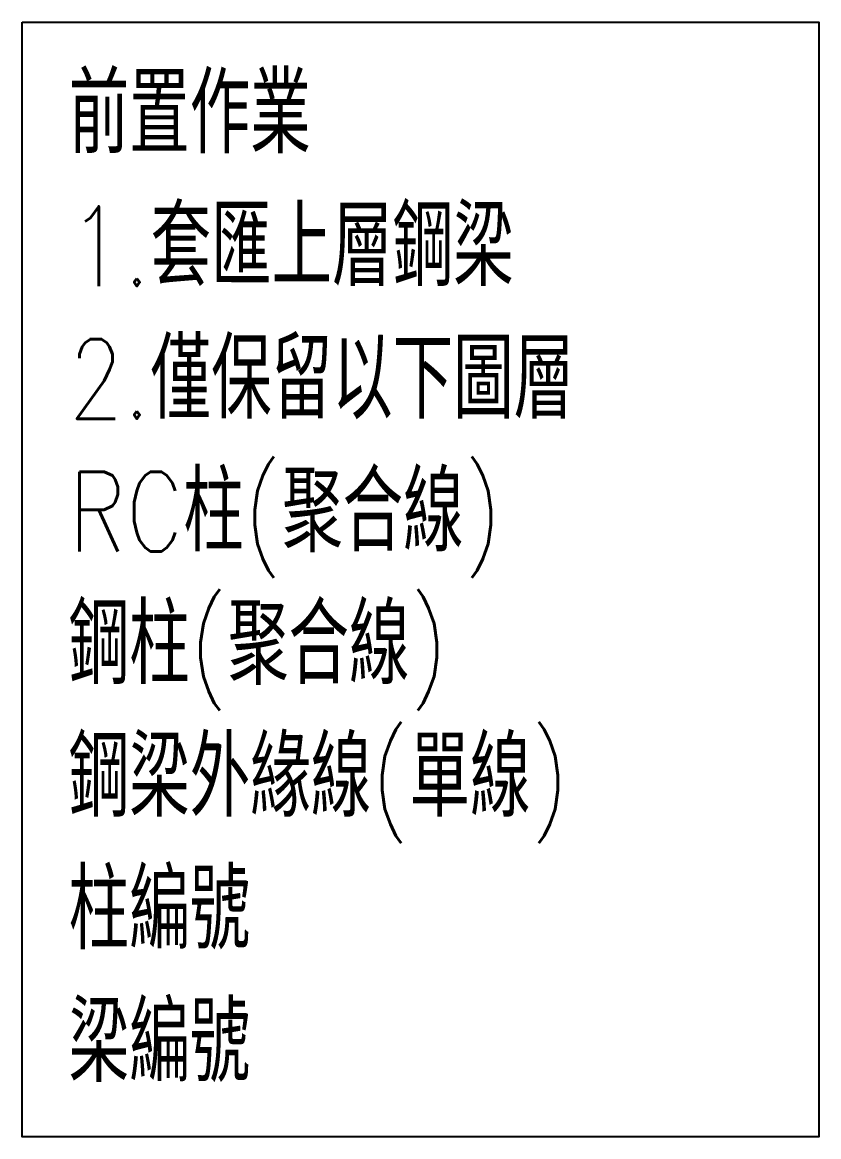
# Model space of a CAD drawing. Header units: millimetres. Extents: x 39613 to 69886, y 27475 to 191272.
# Drawn here: x 39613 to 44613, y 27475 to 34475 of the extents above; entities that cross this region are included whole.
import ezdxf

# ---------------------------------------------------------------- set-up
doc = ezdxf.new("R2010")
doc.units = ezdxf.units.MM
doc.header["$LTSCALE"] = 100
doc.header["$MEASUREMENT"] = 0
doc.linetypes.add('CENTER', pattern=[2, 1.25, -0.25, 0.25, -0.25])
for name, color, linetype in [('TC-COLUMN', 1, 'Continuous'), ('TC-TB', 2, 'Continuous'), ('TC-TC', 4, 'Continuous'), ('TC-鋼柱', 11, 'Continuous'), ('TC-鋼粱', 183, 'CENTER')]:
    doc.layers.add(name, color=color, linetype=linetype)
doc.styles.get("Standard").update_dxf_attribs({"font": 'txt.shx', "width": 0.8, "bigfont": 'ae.shx'})

msp = doc.modelspace()

# ---------------------------------------------------------------- linework, layer by layer
msp.add_lwpolyline([(39612.55, 34475.22), (44612.55, 34475.22), (44612.55, 27475.22), (39612.55, 27475.22)], close=True)

# ---------------------------------------------------------------- texts
at = {"width": 0.8}
for s, p in [('前置作業', (39903.56, 33651.73)), ('1.套匯上層鋼梁', (39903.56, 32818.4)), ('2.僅保留以下圖層', (39903.56, 31985.07))]:
    msp.add_text(s, height=500, dxfattribs=at).set_placement(p)
at = {"layer": 'TC-COLUMN', "width": 0.8}
msp.add_text('RC柱(聚合線)', height=500, dxfattribs=at).set_placement((39903.56, 31151.73))
at = {"layer": 'TC-TB', "width": 0.8}
msp.add_text('梁編號', height=500, dxfattribs=at).set_placement((39903.56, 27818.4))
at = {"layer": 'TC-TC', "width": 0.8}
msp.add_text('柱編號', height=500, dxfattribs=at).set_placement((39903.56, 28651.73))
at = {"layer": 'TC-鋼柱', "width": 0.8}
msp.add_text('鋼柱(聚合線)', height=500, dxfattribs=at).set_placement((39903.56, 30318.4))
at = {"layer": 'TC-鋼粱', "width": 0.8}
msp.add_text('鋼梁外緣線(單線)', height=500, dxfattribs=at).set_placement((39903.56, 29485.07))

doc.saveas('drawing.dxf')
